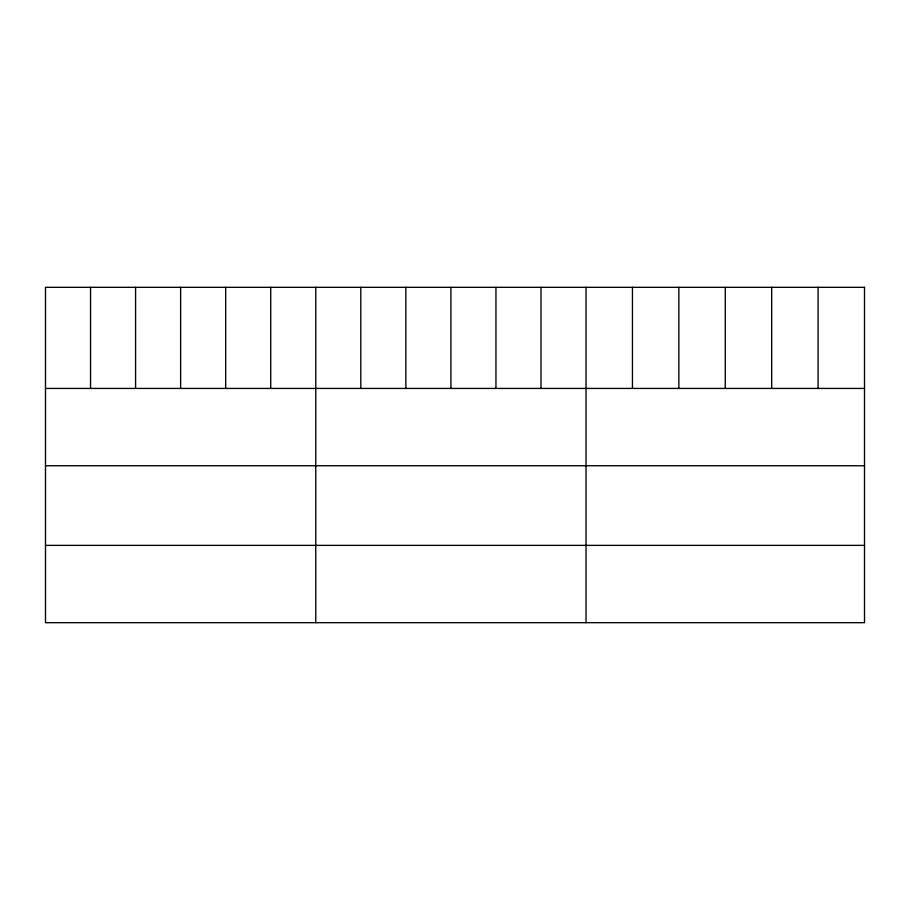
<?xml version="1.0" encoding="UTF-8"?>
<svg xmlns="http://www.w3.org/2000/svg" width="910" height="910" viewBox="0 0 910 910"><rect width="100%" height="100%" fill="white"/><g stroke="black" fill="none" stroke-linecap="round" stroke-linejoin="round"><path stroke-width="1.36" d="M45.5 388.433L864.5 388.433M45.5 465.738L864.5 465.738M45.5 545.374L864.5 545.374M818.09 287.321L818.09 388.433M771.68 287.321L771.68 388.433M725.27 287.321L725.27 388.433M678.86 287.321L678.86 388.433M632.45 287.321L632.45 388.433M586.04 287.321L586.04 622.679M540.995 287.321L540.995 388.433M495.95 287.321L495.95 388.433M450.905 287.321L450.905 388.433M405.86 287.321L405.86 388.433M360.815 287.321L360.815 388.433M315.77 287.321L315.77 622.679M270.725 287.321L270.725 388.433M225.68 287.321L225.68 388.433M180.635 287.321L180.635 388.433M135.59 287.321L135.59 388.433M90.545 287.321L90.545 388.433M864.5 287.321L45.5 287.321L45.5 622.679L864.5 622.679L864.5 287.321"/></g></svg>
